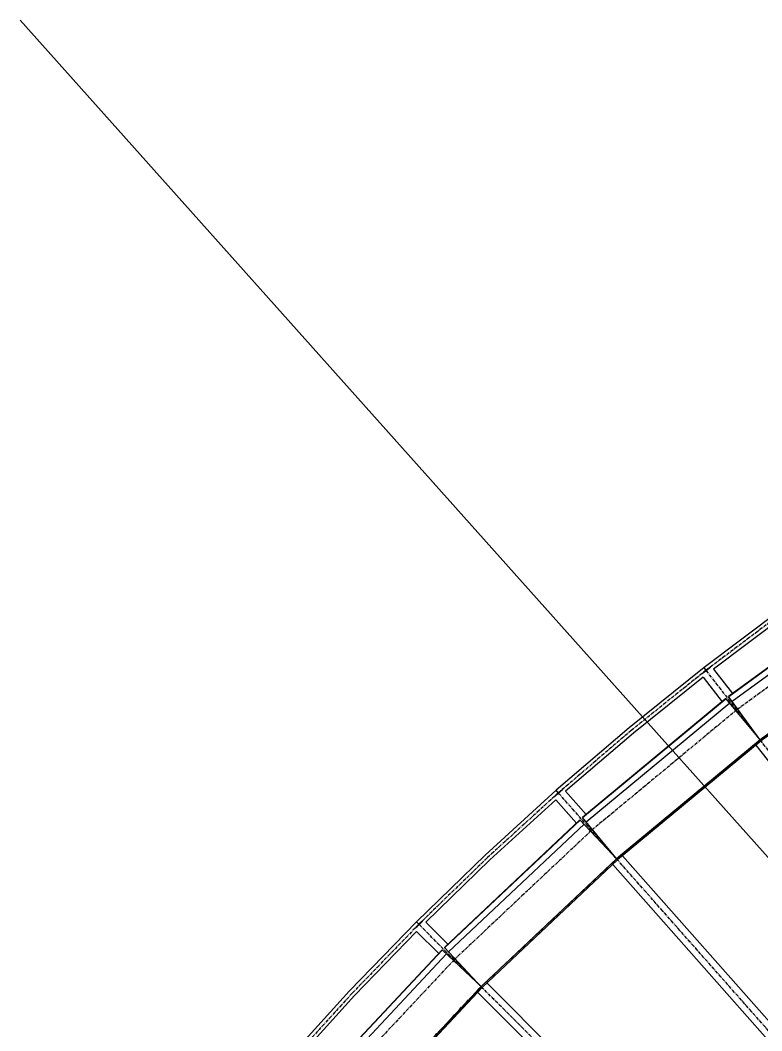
# Model space of a CAD drawing. Header units: millimetres. Extents: x 5143 to 30813, y 232 to 21408.
# Drawn here: x 6549 to 8378, y 18609 to 21101 of the extents above; entities that cross this region are included whole.
import ezdxf

# ---------------------------------------------------------------- set-up
doc = ezdxf.new("R2010")
doc.units = ezdxf.units.MM
doc.header["$LTSCALE"] = 0.25
doc.linetypes.add('CENTER', pattern=[50.8, 31.75, -6.35, 6.35, -6.35])
doc.linetypes.add('XKITLINE00', pattern=[0])
doc.styles.add('ROMANS', font='romans.shx')
doc.dimstyles.new('MD300', dxfattribs={"dimtxt": 2.5, "dimasz": 2.5, "dimexe": 1, "dimexo": 1, "dimgap": 0.5, "dimtad": 1, "dimdec": 1, "dimlfac": 50, "dimrnd": 0.5, "dimdsep": 46, "dimtxsty": 'ROMANS', "dimcen": 1, "dimclrd": 146, "dimclre": 146, "dimclrt": 30, "dimadec": 1, "dimazin": 2, "dimtfac": 1, "dimtdec": 1, "dimtmove": 0, "dimatfit": 1, "dimfxl": 1, "dimtolj": 1, "dimtzin": 0, "dimlwd": -1, "dimlwe": -1, "dimarcsym": 0})

msp = doc.modelspace()

# ---------------------------------------------------------------- linework, layer by layer
at = {"color": 8, "linetype": 'XKITLINE00'}
for p, q in [((8668, 19704.5), (8296.3, 19433.6)), ((8668.3, 19704.1), (8296.6, 19433.2)), ((8676.7, 19692.5), (8305.1, 19421.6)), ((8425, 19647.5), (8235.6, 19504.9)), ((8434.9, 19634), (8258.8, 19501.4)), ((8745.8, 19597.7), (8374.1, 19326.9)), ((8747.5, 19595), (8376.2, 19324.4)), ((8747.7, 19594.9), (8376.2, 19324.2)), ((8235.6, 19504.9), (8050.8, 19356.5)), ((8230.5, 19489.6), (8230.2, 19489.4)), ((8232.2, 19490.7), (8230.5, 19489.6)), ((8230.8, 19489.9), (8230.7, 19489.8)), ((8232.5, 19491), (8230.8, 19489.9)), ((8234.2, 19492.1), (8232.2, 19490.7)), ((8234.4, 19492.3), (8232.5, 19491)), ((8236.4, 19493.8), (8234.2, 19492.1)), ((8236.6, 19493.9), (8234.4, 19492.3)), ((8241.3, 19497.5), (8235.6, 19504.9)), ((8241.3, 19497.5), (8235.6, 19504.9)), ((8238.9, 19495.6), (8236.4, 19493.8)), ((8238.9, 19495.7), (8236.6, 19493.9)), ((8241.4, 19497.5), (8238.9, 19495.6)), ((8241.3, 19497.5), (8238.9, 19495.7)), ((8243.7, 19499.4), (8241.3, 19497.5)), ((8243.8, 19499.5), (8241.4, 19497.5)), ((8246, 19501.3), (8243.7, 19499.4)), ((8246.2, 19501.4), (8243.8, 19499.5)), ((8248.1, 19503), (8246, 19501.3)), ((8248.3, 19503.1), (8246.2, 19501.4)), ((8249.9, 19504.5), (8248.1, 19503)), ((8250.2, 19504.7), (8248.3, 19503.1)), ((8251.3, 19505.8), (8249.9, 19504.5)), ((8251.7, 19506.1), (8250.2, 19504.7)), ((8251.4, 19505.9), (8251.3, 19505.8)), ((8251.9, 19506.3), (8251.7, 19506.1)), ((8258.8, 19501.4), (8306, 19440.7)), ((8233.4, 19481.6), (8061.5, 19343.5)), ((8233.3, 19481.6), (8280.5, 19420.9)), ((8289.8, 19428.5), (7935.8, 19134.9)), ((8290.1, 19428.2), (7936.1, 19134.5)), ((8299.3, 19417.1), (7945.2, 19123.5)), ((8376.2, 19324.4), (8289.8, 19428.5)), ((8376, 19324.2), (8296.3, 19433.6)), ((8317.9, 19399.1), (8317.9, 19399.1)), ((8318, 19399.1), (8318, 19399.1)), ((8319, 19397.4), (8319.1, 19397.4)), ((8319.3, 19397.6), (8319.3, 19397.6)), ((8050.8, 19356.5), (7870.7, 19202.3)), ((8061.5, 19343.5), (7894.1, 19200.1)), ((8374.1, 19326.9), (8020.1, 19033.2)), ((8376, 19324.2), (8022.3, 19030.8)), ((8376.2, 19324.2), (8022.3, 19030.7)), ((8363.8, 19313.9), (8849.6, 18689.3)), ((7870.7, 19202.3), (7695.8, 19042.7)), ((7870.1, 19189.4), (7868.2, 19187.9)), ((7870.3, 19189.6), (7868.5, 19188.1)), ((7872.3, 19191.2), (7870.1, 19189.4)), ((7872.4, 19191.3), (7870.3, 19189.6)), ((7876.9, 19195.2), (7870.7, 19202.3)), ((7876.9, 19195.2), (7870.7, 19202.3)), ((7874.6, 19193.1), (7872.3, 19191.2)), ((7874.6, 19193.2), (7872.4, 19191.3)), ((7876.9, 19195.2), (7874.6, 19193.1)), ((7876.9, 19195.2), (7874.6, 19193.2)), ((7879.3, 19197.3), (7876.9, 19195.2)), ((7879.2, 19197.3), (7876.9, 19195.2)), ((7881.3, 19199.2), (7879.2, 19197.3)), ((7881.5, 19199.4), (7879.3, 19197.3)), ((7883.3, 19201.1), (7881.3, 19199.2)), ((7883.5, 19201.3), (7881.5, 19199.4)), ((7885, 19202.7), (7883.3, 19201.1)), ((7885.3, 19203), (7883.5, 19201.3)), ((7886.3, 19204.1), (7885, 19202.7)), ((7886.7, 19204.4), (7885.3, 19203)), ((7886.4, 19204.3), (7886.3, 19204.1)), ((7886.9, 19204.7), (7886.7, 19204.4)), ((7894.1, 19200.2), (7945, 19142.6)), ((7869.9, 19178.8), (7707.3, 19030.5)), ((7866.6, 19186.6), (7866.3, 19186.5)), ((7868.2, 19187.9), (7866.6, 19186.6)), ((7866.9, 19187), (7866.8, 19186.9)), ((7868.5, 19188.1), (7866.9, 19187)), ((7869.9, 19178.8), (7920.8, 19121.2)), ((7929.6, 19129.4), (7595.2, 18814.7)), ((7929.9, 19129.1), (7595.5, 18814.3)), ((7939.7, 19118.6), (7605.3, 18803.9)), ((8022.3, 19030.8), (7929.6, 19129.4)), ((8022.2, 19030.7), (7935.8, 19134.9)), ((7959.4, 19101.8), (7959.4, 19101.7)), ((7695.8, 19042.7), (7526, 18877.8)), ((8034.8, 19041), (8551, 18456.9)), ((8034.8, 19041), (8551, 18456.9)), ((7707.3, 19030.5), (7549.4, 18877.2)), ((8020.1, 19033.2), (7685.7, 18718.5)), ((8022.2, 19030.7), (7688.1, 18716.3)), ((8022.3, 19030.7), (7688.1, 18716.1)), ((8010.6, 19019.6), (8526.8, 18435.6)), ((8010.6, 19019.6), (8526.8, 18435.6)), ((7526, 18877.8), (7361.4, 18707.7)), ((7526.2, 18865), (7524.4, 18863.3)), ((7526.4, 18865.2), (7524.6, 18863.6)), ((7532.6, 18871.2), (7526, 18877.8)), ((7532.6, 18871.2), (7526, 18877.8)), ((7528.2, 18866.9), (7526.2, 18865)), ((7528.4, 18867.1), (7526.4, 18865.2)), ((7530.4, 18869), (7528.2, 18866.9)), ((7530.5, 18869.1), (7528.4, 18867.1)), ((7532.7, 18871.2), (7530.4, 18869)), ((7532.6, 18871.2), (7530.5, 18869.1)), ((7534.8, 18873.4), (7532.6, 18871.2)), ((7534.9, 18873.5), (7532.7, 18871.2)), ((7536.8, 18875.5), (7534.8, 18873.4)), ((7537, 18875.6), (7534.9, 18873.5)), ((7538.6, 18877.5), (7536.8, 18875.5)), ((7538.9, 18877.7), (7537, 18875.6)), ((7540.2, 18879.2), (7538.6, 18877.5)), ((7540.5, 18879.5), (7538.9, 18877.7)), ((7541.5, 18880.7), (7540.2, 18879.2)), ((7541.8, 18881), (7540.5, 18879.5)), ((7541.6, 18880.8), (7541.5, 18880.7)), ((7542, 18881.3), (7541.8, 18881)), ((7603.9, 18822.9), (7549.5, 18877.2)), ((7526.7, 18854.4), (7373.7, 18696.2)), ((7522.9, 18862), (7522.6, 18861.8)), ((7524.4, 18863.3), (7522.9, 18862)), ((7523.2, 18862.4), (7523, 18862.3)), ((7524.6, 18863.6), (7523.2, 18862.4)), ((7581.1, 18800.1), (7526.7, 18854.4)), ((7687.9, 18716.1), (7595.2, 18814.7)), ((7589.3, 18808.8), (7275.2, 18473.8)), ((7589.7, 18808.5), (7275.6, 18473.5)), ((7600.2, 18798.7), (7286.1, 18463.6)), ((7688.1, 18716.3), (7589.3, 18808.8)), ((7620.9, 18783.1), (7620.9, 18783.1)), ((7622.2, 18781.6), (7622.2, 18781.6)), ((7685.7, 18718.5), (7371.6, 18383.5)), ((7687.9, 18716.1), (7374.1, 18381.4)), ((7688.1, 18716.1), (7374.2, 18381.2)), ((8259.9, 18168.2), (7699.8, 18727.2)), ((7361.4, 18707.7), (7202.3, 18532.5)), ((7373.7, 18696.2), (7228.5, 18536.4)), ((8237.1, 18145.3), (7677, 18704.3)), ((8237.2, 18145.4), (7677.1, 18704.4))]:
    msp.add_line(p, q, dxfattribs=at)
at = {"color": 8, "linetype": 'CENTER'}
for p, q in [((8693, 19675.2), (8316.6, 19400.8)), ((8429.9, 19640.8), (8240.7, 19498.3)), ((8374.1, 19326.9), (8745.8, 19597.7)), ((8240.7, 19498.3), (8056.1, 19350)), ((8878, 18679.1), (8240.7, 19498.3)), ((8316.6, 19400.8), (7958, 19103.4)), ((8878, 18679.1), (8316.6, 19400.8)), ((8056.1, 19350), (7876.3, 19196)), ((8020.1, 19033.2), (8374.1, 19326.9)), ((7876.3, 19196), (7701.6, 19036.6)), ((8555.1, 18427.9), (7876.3, 19196)), ((7958, 19103.4), (7619.4, 18784.7)), ((8555.1, 18427.9), (7958, 19103.4)), ((7701.6, 19036.6), (7532, 18871.9)), ((7685.7, 18718.5), (8020.1, 19033.2)), ((7532, 18871.9), (7367.6, 18702)), ((8266.5, 18138.8), (7532, 18871.9)), ((7619.4, 18784.7), (7301.3, 18445.4)), ((8266.5, 18138.8), (7619.4, 18784.7)), ((7371.6, 18383.5), (7685.7, 18718.5)), ((7367.6, 18702), (7208.6, 18527))]:
    msp.add_line(p, q, dxfattribs=at)
at = {"color": 8, "linetype": 'XKITLINE00'}
for centre in [(8240.7, 19498.3), (8240.7, 19498.3), (8240.7, 19498.3), (8316.6, 19400.8), (8316.6, 19400.8), (8316.6, 19400.8), (8056.1, 19350), (8056.1, 19350), (8374.1, 19326.9), (8374.1, 19326.9), (7876.3, 19196), (7876.3, 19196), (7876.3, 19196), (7958, 19103.4), (7958, 19103.4), (7958, 19103.4), (7701.6, 19036.6), (7701.6, 19036.6), (8020.1, 19033.2), (8020.1, 19033.2), (7532, 18871.9), (7532, 18871.9), (7532, 18871.9), (7619.4, 18784.7), (7619.4, 18784.7), (7619.4, 18784.7), (7685.7, 18718.5), (7685.7, 18718.5), (7367.6, 18702), (7367.6, 18702)]:
    msp.add_circle(centre, 0.05, dxfattribs=at)

# ---------------------------------------------------------------- leaders
msp.add_leader([(9332.6, 17986), (6548.8, 21101.3)], dimstyle='MD300', override={"dimgap": 0.5, "dimtad": 0})

doc.saveas('drawing.dxf')
